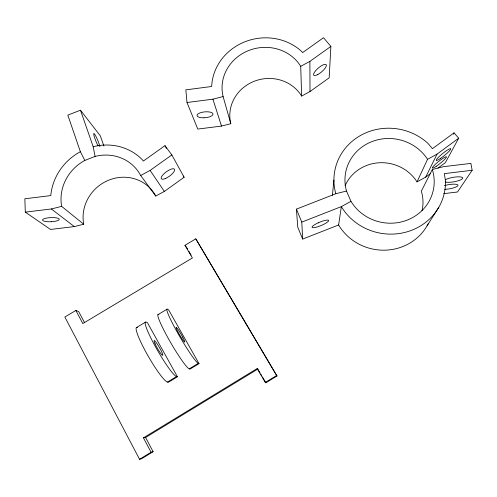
<?xml version="1.0" encoding="UTF-8"?>
<svg xmlns="http://www.w3.org/2000/svg" width="497" height="497" viewBox="0 0 497 497"><rect width="100%" height="100%" fill="white"/><g stroke="black" fill="none" stroke-linecap="round" stroke-linejoin="round"><path stroke-width="0.75" d="M330.872 46.42L329.182 77.812L310.016 91.529L301.642 96.058A38.505 36.107 -11.1 0 0 254.253 81.26A38.505 36.107 -11.1 0 0 230.794 123.71L221.494 126.076L197.794 129.077L187.002 102.512L185.853 89.845L211.672 86.497A52.725 48.967 -11.5 0 1 245.176 41.686A52.725 48.967 -11.5 0 1 301.636 51.427L302.598 52.589L323.516 37.716L330.872 46.42L309.886 61.367L300.716 66.318A42.177 39.17 -11.5 0 0 248.873 50.458A42.177 39.17 -11.5 0 0 223.116 96.58L230.794 123.71M332.412 195.309L333.922 180.038M335.798 193.724A55.894 52.85 10.8 0 1 361.083 135.165A55.894 52.85 10.8 0 1 427.867 143.285L432.452 148.678L454.028 132.861L458.675 138.228L437.062 154.095L427.538 159.32A44.711 42.276 10.8 0 0 371.843 141.639A44.711 42.276 10.8 0 0 346.49 191.041L335.798 193.724L296.417 209.138L297.771 227.204L302.661 239.069L338.619 224.979L341.346 206.615L350.969 201.335A44.711 42.276 10.8 0 0 407.316 220.059A44.711 42.276 10.8 0 0 432.315 169.489L443.641 166.644L470.889 163.407L472.15 170.266L457.482 192.004L443.678 193.656M345.092 185.679A40.636 38.673 12.5 0 1 379.385 162.749A40.636 38.673 12.5 0 1 417.02 181.883L427.538 159.32M417.02 181.883L425.687 177.118L437.062 154.095M432.315 169.489L421.332 191.202A40.636 38.673 12.5 0 1 422.04 210.66M453.332 134.202L454.028 132.861M458.675 138.228L445.374 162.631L437.994 168.061M427.066 225.824L438.776 207.336M425.687 177.118L430.607 173.496M25.304 212.138L50.52 229.452L74.314 226.589L83.707 224.222A39.306 37.045 -39.1 0 1 109.185 179.982A39.306 37.045 -39.1 0 1 155.76 196.066L164.339 191.42L184.126 177.261L171.844 154.94L164.979 145.671L143.31 161.059L142.415 159.829A53.918 50.377 -38.1 0 0 93.181 146.714L80.471 110.204L67.828 115.13L80.371 151.709L84.819 160.432A43.133 40.3 -38 0 0 61.653 206.361L51.353 208.97L25.304 212.138L24.85 198.775L50.781 195.588A53.918 50.377 -38.1 0 1 80.371 151.709M84.819 160.432L95.101 156.418A43.133 40.3 -38 0 1 140.694 175.497L150.113 170.409L171.844 154.94M84.509 322.541L78.712 311.644L75.867 310.457L64.852 317.03L139.551 459.284L151.082 452.239L153.119 451.68L145.584 437.497L143.453 437.863L151.082 452.239M265.28 382.46L276.593 375.546L277.028 375.962L265.858 382.789L265.28 382.46L257.142 368.563L143.453 437.863M153.119 451.68L141.744 458.638L139.551 459.284M145.584 437.497L257.825 369.066L260.117 372.986M137.501 327.529A31.497 4.243 60 0 0 146.255 352.684A31.497 4.243 60 0 0 167.489 382.063L176.572 376.552L177.423 376.757L147.441 322.702L146.422 322.168A31.473 3.833 59.9 0 0 155.611 347.036A31.473 3.833 59.9 0 0 176.572 376.552M189.264 368.855L198.315 363.369L199.03 363.649L190.034 369.103L189.264 368.855A31.441 3.255 59.8 0 1 168.688 339.147A31.441 3.255 59.8 0 1 158.891 314.676M177.423 376.757L168.402 382.23L167.489 382.063M136.308 327.66L145.317 322.242M157.909 314.669L166.893 309.271M75.867 310.457L82.813 323.553L192.401 257.974L184.983 245.301L195.799 238.846L277.028 375.962M302.661 239.069L301.785 222.103L341.346 206.615A55.894 52.85 10.8 0 0 404.987 232.391A55.894 52.85 10.8 0 0 445.474 180.523L444.275 173.639L472.15 170.266M187.002 102.512L212.933 99.176L223.116 96.58M257.142 368.563L257.825 369.066M51.353 208.97L74.314 226.589M61.653 206.361L83.707 224.222M80.471 110.204L100.326 135.855L103.929 146.099M184.983 245.301L186.499 247.264M183.231 176.05L184.126 177.261M140.694 175.497L155.76 196.066M150.113 170.409L164.339 191.42M195.799 238.846L276.593 375.546M186.891 247.922L187.661 249.239M188.817 251.221L191.134 255.178M260.888 374.291L261.652 375.602M262.416 376.906L265.858 382.789M199.03 363.649L168.669 309.942L167.781 309.327A31.423 2.845 59.7 0 0 178.013 333.518A31.423 2.845 59.7 0 0 198.315 363.369M164.979 145.671L166.489 148.386M346.49 191.041L350.969 201.335M296.417 209.138L301.785 222.103M212.933 99.176L221.494 126.076M93.181 146.714L95.101 156.418M300.716 66.318L301.642 96.058M309.886 61.367L310.016 91.529M428.147 223.843A50.8 48.346 12.5 0 1 384.305 250.19A50.8 48.346 12.5 0 1 338.619 224.979M445.163 181.958A9.431 2.268 -9.8 0 0 460.483 179.951A9.431 2.268 -9.8 0 0 456.476 176.913L454.072 177.187A9.431 2.268 -9.8 0 0 445.691 179.585M444.343 185.654A9.12 2.131 -9.6 0 1 457.669 184.778A9.12 2.131 -9.6 0 1 449.133 188.897L446.822 189.195A9.12 2.131 -9.6 0 1 444.66 189.338M98.033 145.814A8.064 1.013 67.6 0 1 96.368 142.285L95.561 140.322A8.064 1.013 67.6 0 1 93.865 133.538A8.064 1.013 67.6 0 1 97.499 139.75L98.288 141.676A8.064 1.013 67.6 0 1 99.934 146.702M318.266 222.805L316.235 223.799A8.971 1.814 -22.5 0 0 312.632 227.651A8.971 1.814 -22.5 0 0 322.385 224.973L324.386 223.998A8.971 1.814 -22.5 0 0 328.076 220.103A8.971 1.814 -22.5 0 0 318.266 222.805M51.328 221.718L49.172 221.768A8.368 2.063 -2.5 0 1 42.562 219.854A8.368 2.063 -2.5 0 1 50.495 217.624L52.688 217.58A8.368 2.063 -2.5 0 1 59.23 219.494A8.368 2.063 -2.5 0 1 51.328 221.718M203.969 117.801L201.968 117.764A8.02 2.939 -5.3 0 1 197.29 114.639A8.02 2.939 -5.3 0 1 206.081 111.782L208.113 111.825A8.02 2.939 -5.3 0 1 212.722 114.95A8.02 2.939 -5.3 0 1 203.969 117.801M182.71 337.171L181.685 335.307A8.53 0.789 59.7 0 0 176.46 327.492A8.53 0.789 59.7 0 0 178.1 332.151L179.144 334.052A8.53 0.789 59.7 0 0 184.387 341.905A8.53 0.789 59.7 0 0 182.71 337.171M440.212 158.611A9.275 1.311 -38.9 0 0 450.767 148.783A9.275 1.311 -38.9 0 0 439.565 156.213A9.275 1.311 -38.9 0 0 440.212 158.611M436.254 166.296A8.965 1.236 -38.8 0 0 446.424 156.866A8.965 1.236 -38.8 0 0 435.546 164.122A8.965 1.236 -38.8 0 0 436.254 166.296M155.076 343.787A8.548 1.062 59.9 0 0 162.556 355.349A8.548 1.062 59.9 0 0 157.723 344.732A8.548 1.062 59.9 0 0 155.076 343.787M165.371 178.535A8.145 2.696 -36 0 0 174.615 169.421A8.145 2.696 -36 0 0 163.73 173.981A8.145 2.696 -36 0 0 165.371 178.535M317.813 74.531A8.151 2.528 -40.5 0 0 326.287 64.821A8.151 2.528 -40.5 0 0 315.837 70.475A8.151 2.528 -40.5 0 0 317.813 74.531"/></g></svg>
